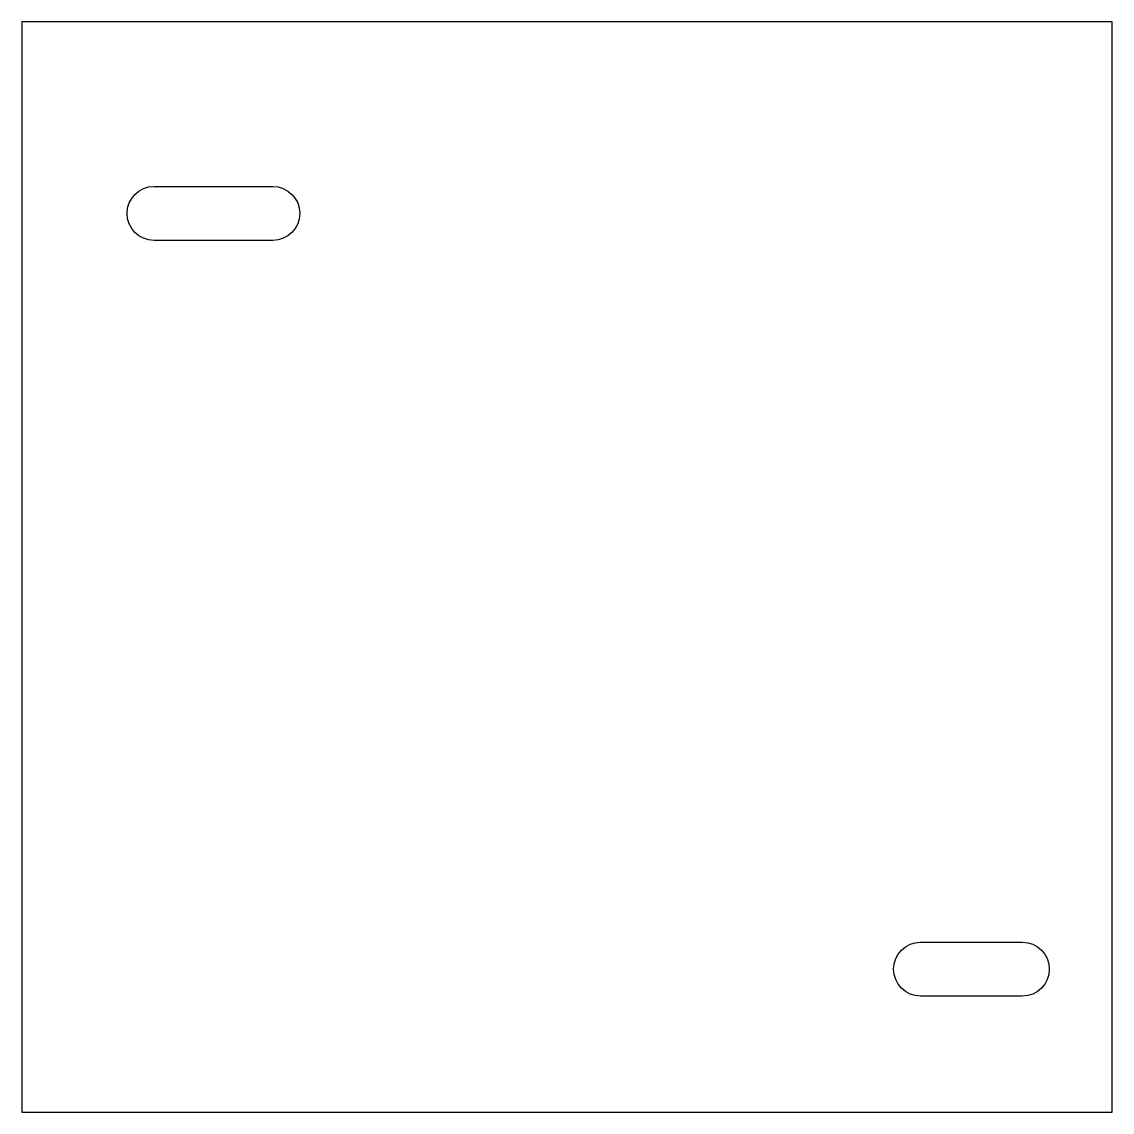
# Model space of a CAD drawing. Header units: millimetres. Extents: x -197 to 6, y -196 to 6.
import ezdxf

# ---------------------------------------------------------------- set-up
doc = ezdxf.new("R2010")
doc.units = ezdxf.units.MM
doc.layers.get('0').update_dxf_attribs({"linetype": 'CONTINUOUS'})

msp = doc.modelspace()

# ---------------------------------------------------------------- linework, layer by layer
msp.add_lwpolyline([(5.5, 5.5), (-196.5, 5.5), (-196.5, -196.5), (5.5, -196.5)], close=True)
for points in [[(-150, -35), (-172, -35, -1), (-172, -25), (-150, -25, -1)], [(-30, -165), (-11.15, -165, -1), (-11.15, -175), (-30, -175, -1)]]:
    msp.add_lwpolyline(points, format="xyb", close=True)

doc.saveas('drawing.dxf')
